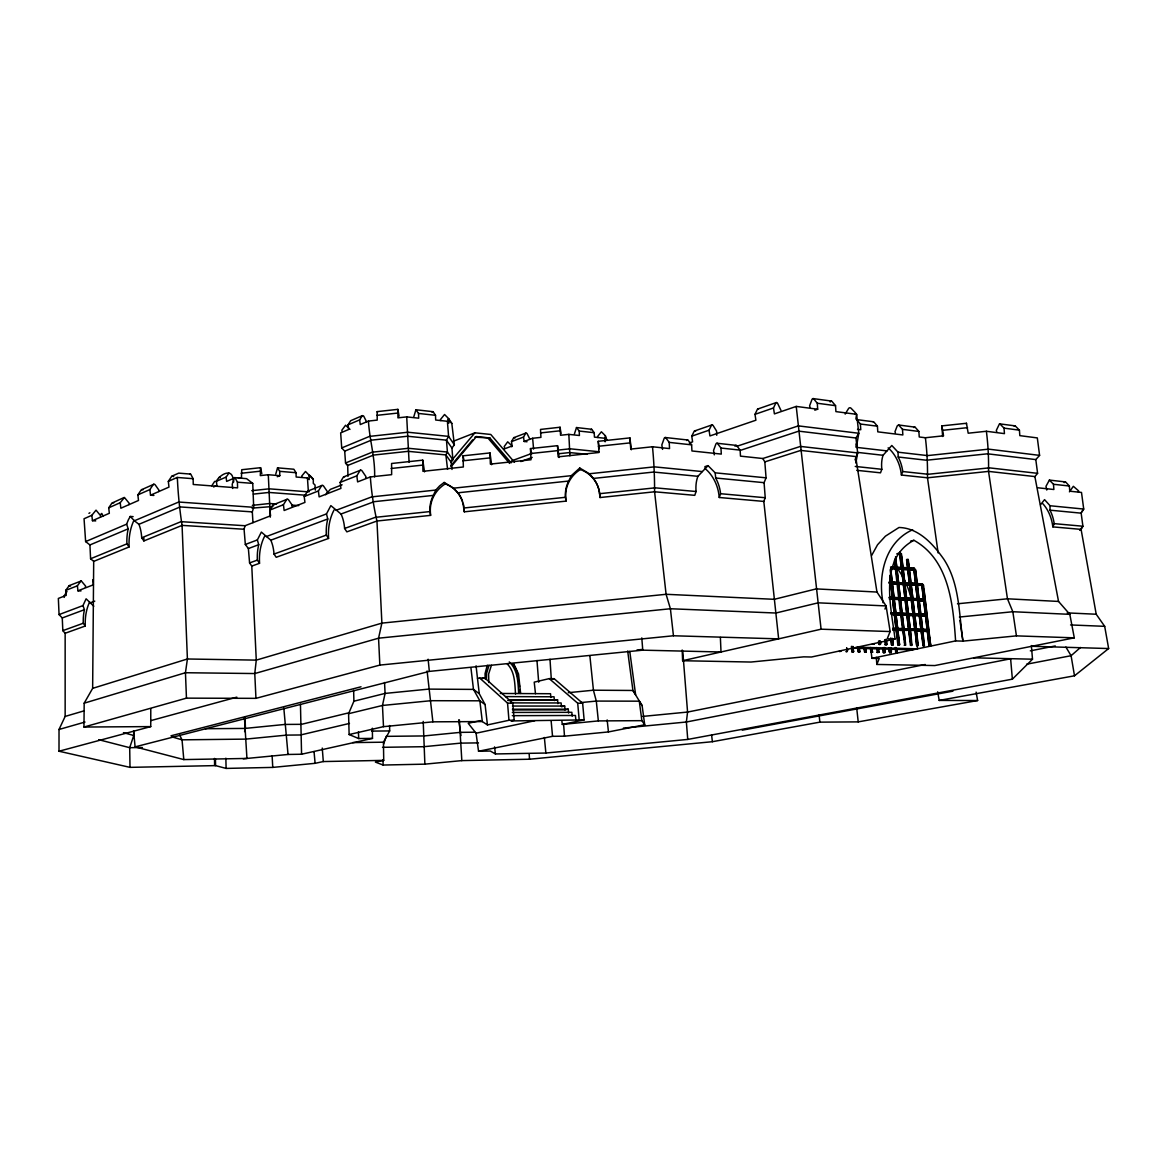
<?xml version="1.0" encoding="UTF-8"?>
<svg xmlns="http://www.w3.org/2000/svg" width="1167" height="1167" viewBox="0 0 1167 1167"><rect width="100%" height="100%" fill="white"/><g stroke="black" fill="none" stroke-linecap="round" stroke-linejoin="round"><path stroke-width="1.5" d="M215.428 758.667L215.574 765.61L130.004 767.361L59.006 751.227L59.021 729.477L65.148 716.421L65.148 633.258L62.828 630.647L62.259 617.956L59.065 614.586L58.35 598.438L66.227 595.374L65.688 590.4L69.203 585.615L81.282 580.933L85.643 586.126L85.381 587.307M491.613 464.714L489.994 452.927L490.373 464.101L531 459.754L530.474 448.58L557.534 445.677L559.051 457.493M59.006 751.227L150.733 726.603L150.791 708.646M261.831 473.802L260.562 467.69L260.299 475.596L268.293 474.736L279.803 475.684L279.686 471.337L277.542 467.85L275.791 473.992M150.733 726.603L83.966 727.041L84.184 703.176L92.645 688.355L93.696 561.385L90.588 558.76L89.932 544.945L85.629 541.59L84.053 518.746L91.843 515.289L96.03 510.154L100.727 515.858L100.45 517.112M486.479 678.786L486.551 673.534L489.002 665.263M1046.77 490.038L1045.997 486.289L1049.396 480.089L1065.602 481.942L1069.366 486.012L1069.76 491.19L1081.503 492.445L1083.72 509.06L1081.167 513.159L1082.903 526.229L1081.094 529.38L1052.882 526.886L1054.18 523.647A26.199 15.842 75 0 0 1049.994 510.169L1050.067 505.749L1044.553 499.636L1040.526 504.757M529.628 438.719L527.032 433.497L525.777 433.117L523.531 437.056L524.143 441.462L532.648 438.267L540.934 437.377L540.511 429.427L560.087 427.239L560.539 435.262L568.84 434.372L579.415 435.51L579.211 431.061L576.498 427.545L574.427 433.905M424.511 471.876L422.775 460.148L422.95 471.322L463.357 466.99L463.066 455.816L489.994 452.927M459.36 719.951L461.826 760.607L529.541 759.221L712.381 741.701L819.876 722.14L858.212 721.877L977.625 700.536L976.108 692.119M413.877 416.517L415.919 409.748L418.515 413.439L418.69 418.18L406.714 416.896L397.932 417.844L397.874 409.354L399.056 416.123M365.694 478.003L365.942 476.603L362.047 470.855A1.59 1.269 67.5 0 0 359.947 470.666L356.825 475.83L357.613 481.898L370.347 476.938L391.645 474.663L391.587 463.489L422.775 460.148M190.017 474.269A1.488 0.744 -85.8 0 1 190.863 474.429L193.124 478.703L193.255 484.48L237.572 487.879L237.441 482.19L235.121 477.959A1.459 0.759 -85.7 0 0 233.911 478.47L232.218 484.393L232.671 488.477M277.542 467.85L293.865 469.236L296.039 472.708L296.155 477.026L307.446 477.959L309.197 479.579L309.211 475.319L305.491 471.483L301.67 476.136L302.02 477.099M557.534 445.677L558.147 456.851L598.977 452.49L598.233 441.301L629.917 437.902L630.749 449.091L652.484 446.771L669.537 448.58L669.216 442.395L665.832 437.873A1.605 1.065 -83.5 0 0 664.14 438.471L661.835 444.948L662.564 449.383M415.919 409.748L433.103 411.703L435.51 415.306L435.685 420.018L447.399 421.287L448.741 423.285L448.697 418.661L444.554 414.504L440.426 419.566L440.82 420.616M366.511 421.681L363.696 416.108L362.266 415.715L359.655 419.872L360.253 424.555L368.451 421.068L377.204 420.105L377.189 411.615L397.874 409.354M576.498 427.545L591.727 429.296L594.222 432.694L594.441 437.129L604.798 438.252L605.454 440.076L605.352 435.714L601.384 431.79L597.533 436.56L597.912 437.552M686.707 440.528A1.59 1.065 -83.4 0 1 688.224 440.353L691.623 444.846L691.943 450.973L721.294 454.094L720.973 448.04L717.559 443.606A1.561 1.079 -83.3 0 0 715.838 444.175L713.548 450.52L714.277 454.853M735.006 446.29A1.546 1.079 -83.3 0 1 736.727 445.721L740.141 450.126L740.476 456.137L762.81 458.514L800.445 446.421L857.657 452.913L855.849 463.051M810.029 407.166L809.592 405.868L811.955 399.552A1.561 1.109 -81.3 0 1 813.735 398.939L817.308 403.242L817.673 409.223L814.814 410.186M830.175 402.002A1.546 1.123 -81.2 0 1 831.969 401.39L835.543 405.678L835.908 411.615L856.622 414.314L858.795 433.263L856.359 447.355L886.978 450.9L891.807 445.488L898.036 452.183L898.211 457.012A28.183 18.249 73.4 0 1 902.733 471.526L901.42 475.042L927.488 477.799L988.537 471.395L1034.881 476.574L1037.594 473.335L1035.8 459.594L1039.593 455.378L1037.317 437.917L1019.827 435.641L1019.418 430.171L1015.202 425.882L999.477 423.84L996.297 430.448L996.764 431.644M856.928 419.901L860.4 424.029L860.765 429.733L857.512 429.339M873.018 421.783A1.473 1.079 -81.4 0 1 873.952 422.075L877.424 426.188L877.788 431.848L902.85 434.955L902.485 429.354L898.721 425.065L897.263 425.838L894.972 431.717L895.41 432.928M898.4 424.963L915.118 427.166L918.881 431.44L919.246 436.983L925.387 437.742L943.534 435.816L941.886 425.882L966.451 423.271L968.187 433.205L986.378 431.265L1004.437 433.628L1004.043 428.129L999.827 423.811M1049.396 480.089L1053.48 484.276L1053.874 489.498L1037.609 487.762M780.913 410.303L777.572 403.257A1.546 1.036 71.3 0 0 775.822 403.038L773.488 407.969L774.407 413.891L796.23 406.422L817.673 409.223M133.578 730.819L135.095 746.865L183.803 759.586L246.937 758.433L244.443 717.632M892.347 584.083L898.036 583.733L899.713 598.102L893.907 597.446L892.347 584.083L904.294 584.083L905.971 598.408L900.195 597.752L898.634 584.434L904.294 584.083M889.59 597.883L893.411 597.781L891.748 583.383L888.933 583.223M896.839 569.088L902.499 568.781L904.177 583.062L898.619 582.756L896.839 569.088L915.497 570.269L917.058 583.442L922.747 584.113L910.873 583.092L912.9 598.744L918.4 599.021L916.708 584.784L911.208 584.477L922.864 585.134L924.556 599.327L918.852 598.686L917.291 585.469L922.864 585.134M894.141 599.502L899.83 599.123L901.522 613.521L895.92 613.288L894.141 599.502L893.222 599.079M896.898 582.96L897.919 582.712L896.241 568.387L890.654 568.037M896.679 553.917L901.405 553.566L903.083 567.804L908.612 568.169L907.561 559.285M895.935 614.965L901.639 614.542L903.316 628.984L897.715 628.78L895.935 614.965L907.897 614.819L909.589 629.203L904.017 629.013L928.64 629.509M903.098 569.481L908.728 569.175L910.406 583.412L904.644 582.741L903.098 569.481L902.179 569.073L902.806 574.427M900.428 599.809L906.103 599.43L907.78 613.784L901.989 613.171L900.428 599.809L918.517 600.042L920.209 614.309L914.476 613.696L912.915 600.422L918.517 600.042M893.295 629.917L896.11 630.02L898.561 645.059L899.421 644.972L897.831 629.815L903.448 630.02L905.198 645.001L904.133 630.034L909.706 630.238L911.456 645.191L910.406 630.268L915.949 630.457L917.7 645.366L916.635 630.486L922.134 630.676L923.899 645.541L922.82 630.691L928.305 630.895L930.741 645.73L923.535 585.119M910.523 584.434L904.892 584.784L910.523 584.434L912.2 598.715L906.453 598.058M1078.439 492.124L1078.629 490.899L1073.348 486.303L1069.41 491.847M238.258 477.959L241.452 477.624L241.744 469.717L260.562 467.69M910.873 583.092L916.591 583.763L914.913 569.569L908.407 569.467L908.816 573.026M895.016 614.542L900.618 614.776L904.863 645.249L905.723 645.147L902.237 615.228L907.897 614.819M941.842 425.926L942.644 436.487M905.081 586.432L908.247 613.434L914.009 614.046L912.331 599.736L905.767 599.707L906.409 605.075M890.946 572.034L892.113 582.027L909.385 583.66L907.707 569.423L902.179 569.073M892.813 628.225L902.397 628.561L898.094 629.057M904.133 630.034L922.134 630.676M903.973 613.9L907.78 613.784M908.495 615.49L914.126 615.082L915.818 629.421L910.289 629.232L908.495 615.49L927.065 616.264L923.826 589.102M905.65 598.671L912.2 598.715M855.907 418.763L856.622 414.314M911.456 583.777L916.591 583.763M904.396 629.276L909.589 629.203M910.406 630.268L911.996 645.322L911.135 645.424L908.685 630.457L909.706 630.238M906.832 608.663L907.459 614.046L912.988 614.28L906.73 559.518M914.826 615.111L916.285 629.057L922.018 629.655L920.325 615.33L914.826 615.111L916.518 629.451M911.456 595.418L911.879 598.992L917.379 599.255L913.878 568.154L902.864 567.454L901.508 555.886M919.1 600.713L924.672 600.349L926.365 614.571L920.661 613.959L919.1 600.713L925.241 601.02M914.126 615.082L913.338 615.68L914.797 629.655L913.105 615.301M922.28 627.627L921.011 615.359L926.481 615.592L928.188 629.874L922.484 629.29M921.842 583.704L923.535 599.561L921.842 585.367L919.115 585.221M920.209 614.309L919.188 614.542L917.495 600.276L920.996 629.874L919.304 615.563L920.325 615.33M916.985 630.749L921.113 630.895L923.564 645.774L924.424 645.672L922.82 630.691M855.396 414.387L855.644 412.987L851.02 408.217A1.517 1.473 -0.7 0 0 848.599 408.479L845.156 414.11M855.046 459.9L857.657 452.913L855.951 438.004L858.795 433.263L798.359 425.882L736.567 446.377M327.154 493.028L327.402 491.657L323.58 486.07A1.546 1.255 67.2 0 0 321.494 485.895L318.387 490.957L304.208 496.544L304.937 502.408L284.135 510.504L283.435 504.713L286.528 499.753A1.503 1.24 66.9 0 1 288.585 499.899L292.348 505.355L292.1 506.697M966.451 423.271L966.378 424.117M232.685 478.63L232.889 477.639C230.628 467.952 218.798 475.757 216.406 481.256L216.916 485.53L213.561 486.945M511.744 446.815L511.948 445.765L507.689 441.826L504.173 446.596L504.552 447.588M448.697 418.661L451.819 423.402L454.357 444.787L451.935 448.04L452.869 459.725L451.133 462.249L452.008 469.455M158.712 491.526L158.989 490.228L155.226 484.888A1.473 1.269 62 0 0 153.125 484.728L149.887 489.557L137.866 494.881L138.494 500.468L120.843 508.228L120.23 502.7L124.446 497.478L129.216 503.313L128.954 504.596M308.671 475.611L309.911 475.48L313.296 479.17L313.296 483.386L315.002 484.976L315.353 490.111M244.589 731.621L245.435 728.296L245.07 717.457M65.148 633.258L85.249 626.023L83.28 623.236A25.295 11.758 -87.7 0 1 84.432 609.685L82.974 605.585L86.11 598.817L93.798 606.198M93.696 561.385L129.07 546.973L126.911 543.851A28.023 13.45 -86.7 0 1 128.195 528.826L126.649 524.158L128.297 519.957L130.237 516.456L133.126 516.631M83.966 727.041L186.457 698.143L255.952 698.347L254.771 673.549L256.273 660.128L251.78 566.083L249.578 562.932L248.381 548.563L245.333 544.464L244.078 529.249L245.055 525.733L270.584 515.785L269.883 510.052L272.976 505.107A1.503 1.24 66.8 0 1 274.362 504.698M251.78 566.083L259.526 563.296L257.367 560.102A28.737 15.186 -86.8 0 1 258.724 544.697L257.367 539.942L261.364 532.079L270.788 540.204A28.475 14.908 -86.9 0 1 274.026 554.062L276.2 557.286L328.554 538.439L328.452 535.215A30.109 16.44 -83.7 0 1 334.17 509.819M252.976 522.656L252.305 511.89L253.691 507.295L252.743 483.386L246.573 478.66L234.713 477.624M328.554 538.439L326.337 535.084A30.094 16.674 -86.3 0 1 327.767 518.965L326.483 513.918L330.845 505.617L341.012 514.02A29.817 16.353 -86.5 0 1 344.601 528.461L346.847 531.86L376.956 521.022L430.594 515.376L430.36 512.065A30.838 29.686 -32.1 0 1 445.283 483.882L444.175 482.452L439.667 485.851L435.831 489.994L433.336 495.406A30.838 29.963 -36.3 0 0 429.937 511.584L430.594 515.376M133.694 731.899L133.753 735.502L129.697 747.682L130.004 767.361M383.593 744.181L386.248 736.348L424.161 735.939L460.44 732.351L474.838 732.22M762.81 458.514L764.823 461.884L766.063 477.828L764.079 482.671L765.231 497.725L763.816 501.416L719.266 497.492L720.593 493.714A30.502 21.517 72.6 0 0 715.692 478.018L715.167 472.825L708.033 465.633L697.91 476.311A30.254 21.166 72.8 0 0 696.086 491.511L694.759 495.333L654.585 491.788L600.057 497.536L599.546 493.699A30.955 30.225 -26.7 0 0 593.419 478.426L589.379 473.758L579.751 468.025L571.392 475.596L568.708 481.052A30.984 30.269 -23.7 0 0 565.455 497.302L565.995 501.124L464.32 511.817L463.693 508.024A30.823 29.89 -38.2 0 0 457.814 492.81L453.569 488.112L444.175 482.452M884.965 609.101L886.103 605.936L876.957 592.048L855.63 456.545L800.766 450.418L764.823 461.884M100.902 514.122L101.777 513.436L103.25 516.383M886.978 450.9L883.04 455.29A27.964 17.972 73.5 0 0 881.829 469.294L880.502 472.825L856.695 470.316M487.281 665.19L485.064 673.651L485.18 678.975M1034.881 476.574L1058.542 601.443L1069.818 614.338L1074.296 637.838L934.811 665.555L876.825 664.446L879.247 658.494L871.909 658.334L870.67 647.466M84.184 703.176L185.451 672.732L254.771 673.549L378.56 638.189L670.398 608.751L775.88 613.025L818.14 602.828L886.103 605.936L890.144 631.551L887.212 638.801L895.031 639.049C891.282 607.613 878.197 559.343 913.907 540.292C949.427 560 953.103 604.973 955.598 640.916L962.935 641.135L1016.428 635.869L1074.296 637.838M372.346 728.223L372.492 738.39L358.677 738.551L349.123 734.539L348.583 713.693L353.907 701.207L353.63 690.324M432.14 412.374L432.899 411.63M491.409 665.321L488.594 674.147L488.813 682.52M590.735 429.894L591.509 429.208M716.728 435.276L716.582 431.075L713.168 425.59A1.503 1.036 71.2 0 0 711.432 425.386L709.055 430.2L709.93 435.933L755.895 420.208L754.991 414.343L757.339 409.442A1.532 1.036 71.3 0 1 758.492 409.077M689.332 442.964L692.6 441.855L691.754 436.166L694.132 431.382A1.488 1.036 71.2 0 1 695.59 431.25M702.198 471.556L654.424 466.858L589.379 473.758M871.589 555.58L877.54 544.77L885.432 536.164L898.998 527.484C918.765 527.965 933.206 544.201 943.84 559.256C959.682 583.529 958.895 613.536 962.935 641.135L959.93 620.479M461.826 760.607L424.876 764.152L383.141 765.041L375.395 762.095L383.724 760.373L383.447 742.197L389.676 730.936L389.588 725.524M503.794 449.105L512.094 445.984L511.496 441.607L513.728 437.698L526.011 433.001M1064.144 482.627L1065.281 481.84M318.387 490.957L319.131 496.879L340.924 488.404L340.166 482.394L343.273 477.274A1.561 1.269 67.4 0 1 344.688 476.851M344.98 451.439L341.712 447.938L340.662 432.884L348.656 429.485L348.058 424.832L350.683 420.703L362.543 415.569M304.208 496.544L307.315 491.511A1.532 1.255 67.1 0 1 309.386 491.672M211.796 485.778L214.67 481.387L216.172 481.46M66.986 591.494L63.893 596.264L64.273 597.387M216.406 481.256L226.121 477.099L228.951 473.087M149.887 489.557L150.528 495.187L168.982 487.091L168.325 481.373L171.578 476.501A1.503 1.269 62.4 0 1 173.693 476.661M65.688 590.4L77.387 585.805L80.931 580.976M137.866 494.881L141.09 490.096A1.459 1.269 61.7 0 1 142.885 489.921M91.843 515.289L92.441 520.701L109.333 513.276L108.721 507.805L111.93 503.094L124.052 497.521M1081.561 511.905L1083.72 509.06L1050.067 505.749M1079.665 530.329L1082.903 526.229L1054.18 523.647M451.177 466.581L476.428 436.575L489.892 437.975L511.117 462.847M450.666 461.563L474.925 432.811L490.782 434.474L514.384 462.161M450.827 465.793L472.635 439.886M325.622 494.735L330.334 489.411L342.106 484.801M913.849 427.56L914.782 427.064M480.512 720.579L468.2 723.292L476.078 733.212L478.543 751.242L490.315 751.037L495.406 753.955L545.879 753.036L687.742 739.426L1012.372 679.165L1032.503 659.195L1031.365 645.555M1014.24 426.363L1015.202 425.882M1080.496 647.481L1071.087 655.708L1026.61 664.213M847.184 651.463C843.143 651.974 850.232 651.799 846.819 648.152M88.94 513.349L89.874 512.765M851.429 646.314L851.881 651.813L853.588 651.624L853.033 646.664M851.881 651.813L853.588 651.624M857.891 648.677L858.256 651.974L859.816 651.901L858.883 648.473M937.67 691.841L939.202 700.419L1074.501 675.795L1108.65 648.546L1104.682 626.329L1096.207 614.236L1081.094 529.38M864.222 648.837L864.601 652.134L866.147 652.047L865.914 648.648M880.458 644.315C876.344 644.826 883.536 644.636 880.064 640.946M895.643 558.774L896.825 567.41L902.383 567.76L900.72 553.523L899.699 553.785L901.376 568.023L899.684 552.108M896.606 567.045L895.818 567.673L895.191 562.319M890.552 568.694L896.241 568.387M904.177 583.062L903.258 582.654L901.712 569.394L902.499 568.781M870.903 652.28L872.595 652.09L870.903 652.28L870.524 649.012M907.868 564.901L908.276 568.46L914.797 568.548L913.878 568.154M908.728 569.175L907.707 569.423M891.748 583.383L890.727 583.631L892.405 598.029M914.913 569.569L908.407 569.467M898.036 583.733L897.029 583.981M893.105 598.058L893.907 597.446M890.99 613.069L895.22 613.258L893.543 598.817L892.522 599.05L894.199 613.477L889.925 575.273M916.708 584.784L915.701 585.032L917.379 599.255M900.195 597.752L899.392 598.365L898.765 592.982M889.458 599.269L899.83 599.123M910.435 645.395L905.3 600.042L906.103 599.43M911.879 598.992L912.667 598.379M912.331 599.736L905.767 599.707M897.861 645.045L894.535 614.907L895.337 614.28L897.015 628.765L892.784 628.605M918.852 598.686L918.064 599.284L917.218 592.18M901.639 614.542L900.618 614.776M926.365 614.571L925.46 614.163L923.885 600.947L924.672 600.349M907.459 614.046L908.247 613.434M897.831 629.815L899.582 644.855L897.131 629.801L896.11 630.02M919.873 614.571L920.661 613.959M893.047 630.297L903.448 630.02M928.188 629.874L927.269 629.451L925.694 616.205L926.481 615.592M916.285 629.057L915.497 629.669L914.855 624.301M915.147 631.07L916.678 645.57L915.147 631.07L915.949 630.457M923.17 630.968L927.284 631.114L929.034 645.92L927.517 631.493L928.305 630.895M884.732 639.706L885.14 644.695L886.862 644.49L886.293 639.458M885.14 644.695L886.862 644.49M876.607 647.539L877.161 652.441L878.853 652.251L878.474 648.983M877.161 652.441L878.853 652.251M890.742 638.174L891.515 644.87L893.251 644.665L892.667 639.647M891.515 644.87L893.251 644.665M882.836 647.7L883.39 652.586L885.082 652.397L884.513 647.51M883.39 652.586L885.082 652.397M889.035 647.875C887.693 654.395 893.514 653.958 890.713 647.67M904.162 645.22L905.198 645.001M895.293 647.495L895.76 652.893L897.423 652.703L897.015 649.129M916.839 645.453L918.385 645.38M922.878 645.745L923.899 645.541M929.209 645.803L930.741 645.73M912.667 529.774C885.082 541.984 877.759 575.564 883.054 602.755M141.718 489.644L153.752 484.276M172.205 476.034L178.726 473.131L190.454 474.079M108.721 507.805L120.23 502.7M168.325 481.373L177.165 477.449L193.124 478.703M348.058 424.832L359.655 419.872M85.629 541.59L126.649 524.158M130.237 516.456L134.424 520.774L178.682 502.029L253.691 507.295M89.932 544.945L128.195 528.826M134.453 520.832L138.917 524.319L180.17 506.93L252.305 511.89M341.712 447.938L369.545 436.385L407.881 432.228L448.595 436.385L454.357 444.787M277.279 476.734L279.803 475.684M90.588 558.76L126.911 543.851M138.917 524.319A27.775 13.216 -86.7 0 1 141.703 537.783L180.987 521.664L245.055 525.733M141.703 537.783L143.877 540.934L182.067 525.383L244.078 529.249M347.985 476.355L347.693 465.473L373.557 455.072L408.158 451.337L445.867 454.926L451.133 462.249M273.589 504.64L287.126 499.272M307.928 491.044L322.107 485.428M343.886 476.792L360.559 470.184M269.883 510.052L283.435 504.713M340.166 482.394L356.825 475.83M453.059 441.374L474.925 432.811M77.387 585.805L77.941 590.808L93.345 584.813L92.791 579.736M476.428 436.575L474.925 437.158L489.892 437.975M511.496 441.607L523.531 437.056M59.065 614.586L82.974 605.585M89.786 603.018L94.775 601.151M245.333 544.464L257.367 539.942M266.149 536.63L326.483 513.918M336.111 510.285L371.777 496.865L435.772 490.067M62.259 617.956L84.432 609.685M248.381 548.563L258.724 544.697M270.788 540.204L327.767 518.965M341.012 514.02L374.126 501.679L433.336 495.406M511.788 460.79L532.196 453.307M520.803 461.563L532.196 457.406M62.828 630.647L83.28 623.236M249.578 562.932L257.367 560.102M274.026 554.062L326.337 535.084M344.601 528.461L375.249 517.346L429.937 511.584M694.613 430.944L711.914 424.934M757.835 408.99L776.303 402.571M691.754 436.166L709.055 430.2M754.991 414.343L773.488 407.969M740.038 450.477L798.768 431.148L855.951 438.004M704.853 466.669L708.033 465.633M92.645 688.355L187.406 658.99L256.273 660.128L381.886 623.12L666.094 594.295L774.275 599.313L816.229 588.897L876.957 592.048M65.148 716.421L84.272 710.791M59.021 729.477L85.001 722.052M150.66 720.666L236.828 697.151M255.952 698.347L379.844 665.088L673.447 635.767L778.652 638.86L763.816 501.416M910.508 541.167L913.907 540.292M170.995 735.793L361.026 686.794M135.095 746.865L429.339 671.39L642.769 650.165L721.016 651.988L720.375 637.43M353.907 701.207L385.081 693.417L428.654 689.113L473.481 689.405L479.272 693.709L485.093 704.576L487.441 724.926L508.958 720.272L514.18 720.243L512.765 703.147L484.699 677.91L477.493 678.348L479.272 693.709M481.417 678.713L484.699 677.91M349.181 712.731L301.509 724.328L284.981 724.43L244.939 728.427L205.407 728.719M348.583 713.693L382.47 705.466L431.061 700.696L479.856 700.813L485.093 704.576M349.473 723.423L300.561 734.977L286.659 735.108L245.654 739.119L182.037 739.834L171.534 736.756M561.852 720.812L562.304 724.415L584.127 719.893L582.639 703.249L554.135 678.683L549.234 678.625L534.223 682.155L535.493 693.723M554.135 678.683L551.305 679.238L549.993 659.253M349.123 734.539L383.491 726.662L432.884 721.833L482.307 721.571L487.441 724.926M682.184 650.019L682.622 660.726L821.087 629.188L890.144 631.551M243.232 758.798L288.03 754.466L301.567 754.232L372.492 738.39M507.689 700.463L557.578 699.864L557.899 703.672M512.809 709.944L565.003 709.886L564.682 706.064L561.444 706.764L561.123 702.957L510.767 702.884M514.18 720.243L510.942 720.943L584.127 719.893M214.509 758.419L214.611 765.362L226.106 768.411L272.757 767.405L315.105 763.32L323.303 761.555L383.724 760.373M565.003 709.886L568.256 709.186L568.592 713.008M895.031 639.049L811.473 657.006L803.698 656.846L751.023 662.039L682.622 660.726M476.078 733.212L534.807 720.725M871.909 658.334L955.598 640.916M478.543 751.242L552.545 736.319L564.492 736.173L608.459 731.928L644.709 724.765L642.113 705.612L632.922 690.47L627.686 651.026M925.241 664.504L687.567 712.06L642.594 716.421M1030.33 650.85L1055.274 645.949M742.27 730.163L952.928 691.156M69.203 585.615L70.531 586.111M898.021 644.928L898.882 644.826M910.61 645.278L911.456 645.191M866.293 651.945L864.747 652.017L864.339 648.444M376.795 415.35L397.524 413.089M540.511 432.913L560.116 430.798M241.117 473.262L259.964 471.235M557.447 450.156L570.123 448.799L598.977 451.746M391.12 468.492L422.41 465.137M462.818 460.805L489.819 457.916M530.416 453.555L557.563 450.652M598.379 446.275L630.151 442.877M558.833 453.715L569.627 452.563L586.957 454.299M251.751 490.68L269.183 488.827L308.38 491.847L307.446 477.959M253.399 494.108L268.964 492.445L306.454 495.289M942.892 430.287L967.531 427.662M252.349 505.355L269.665 503.502L276.535 503.998M252.028 508.126L272.845 506.493M453.642 488.171L571.334 475.669M457.814 492.81L568.708 481.052M593.419 478.426L653.622 472.052L697.91 476.311M463.693 508.024L565.455 497.302M599.546 493.699L655.154 487.835L696.086 491.511M112.543 502.656L113.695 502.919M957.48 603.791L1007.457 598.802L1058.542 601.443M959.42 617.037L1012.839 611.727L1069.818 614.338M636.949 649.99L642.39 649.435M568.285 692.687L593.434 690.208L632.922 690.47L635.607 694.671L629.772 651.405M580.67 702.607L596.293 701.075L639.283 701.177L642.113 705.612M562.304 724.415L598.35 720.914L641.879 720.666L644.709 724.765M623.368 728.091L686.371 722.008L1010.622 658.801L1012.372 679.165M219.236 477.259L220.344 477.726M513.961 437.567L514.983 438.063M382.528 747.318L423.738 746.705L460.644 743.131L478.455 742.883M352.653 742.591L383.447 742.197M142.418 747.507L129.697 747.682L98.67 739.688M371.704 731.096L389.676 730.936M512.313 715.677L575.448 715.473L575.9 720.593M512.357 712.453L571.845 712.322L572.18 716.159M512.488 706.05L564.682 706.064M512.415 709.244L568.256 709.186M479.52 677.852L507.557 703.132L512.765 703.147M549.234 678.625L577.709 703.234L582.639 703.249M939.202 700.419L977.625 700.536M509.06 699.733L557.578 699.864M500.307 693.461L550.532 693.723L550.853 697.501M505.574 696.597L554.048 696.787L554.369 700.579M973.701 657.823L1032.503 659.195M891.267 652.557L890.027 647.656M897.423 652.703L895.76 652.893L896.752 652.689L896.183 647.831M889.59 652.747L889.721 647.889M857.059 647.204L917.583 648.823L917.16 645.278M852.406 648.21L912.93 649.8M1031.759 646.285L1108.65 648.546M909.268 629.451L913.411 629.596M892.915 629.64L897.131 629.801M904.513 630.311L907.299 630.413M922.718 631.332L928.874 631.551M77.941 590.808L80.99 590.925M1070.562 624.943L1104.682 626.329M891.107 614.105L895.337 614.28M891.5 614.396L894.535 614.907M901.741 618.408L901.318 614.805L907.109 615.432M908.962 615.126L911.733 615.242M920.413 619.166L919.99 615.592L925.694 616.205M891.004 612.69L895.22 613.258M895.702 612.894L914.009 614.046M914.476 613.696L926.817 614.221M913.688 614.309L916.431 614.425M1067.207 612.894L1096.207 614.236M896.023 599.225L899.042 599.736M900.909 599.459L905.3 600.042M920.923 600.436L923.885 600.947M889.21 597.212L925.008 598.992M889.196 597.577L893.411 597.781M889.312 598.613L893.543 598.817M888.816 582.202L891.617 582.362L890.158 569.788M892.113 582.027L897.919 582.712M892.711 582.727L895.512 582.873M899.115 584.098L903.506 584.696L905.067 598L905.971 598.408M905.359 584.448L909.735 585.046M914.315 584.944L910.202 584.711L911.033 591.859M92.441 520.701L95.723 520.905M891.953 566.754L902.383 567.76M890.538 567.016L896.125 567.366L895.089 558.439M892.317 567.439L896.125 567.366M908.276 568.46L913.776 568.81M891.048 568.373L895.454 569M897.934 553.333L900.72 553.523M291.94 505.107L298.708 505.603M150.528 495.187L153.898 495.435M237.441 482.19L252.743 483.386M279.686 471.337L296.039 472.708M720.593 493.714L765.231 497.725M715.692 478.018L764.079 482.671M1049.994 510.169L1081.167 513.159M715.167 472.825L766.063 477.828M524.143 441.462L527.032 441.768M855.251 466.435L881.829 469.294M902.733 471.526L928.203 474.269L989.31 467.85L1037.594 473.335M669.216 442.395L691.623 444.846M720.973 448.04L740.141 450.126M1053.48 484.276L1069.366 486.012M665.248 437.508L687.64 439.988M716.976 443.241L736.129 445.371M418.515 413.439L435.51 415.306M579.211 431.061L594.222 432.694M857.147 452.344L883.04 455.29M898.211 457.012L926.51 460.236L987.53 453.803L1035.8 459.594M898.036 452.183L927.532 455.597L988.639 449.149L1039.593 455.378M860.4 424.029L877.424 426.188M902.485 429.354L918.881 431.44M856.345 419.566L873.354 421.754M817.308 403.242L835.543 405.678M1004.043 428.129L1019.418 430.171M813.136 398.589L831.356 401.054M123.454 732.643L133.753 735.502M447.72 419.274L451.819 423.402M900.399 553.829L901.303 554.237M908.612 568.169L907.59 568.417L906.555 559.533M917.291 585.469L916.387 585.061L916.795 588.62M909.487 583.004L910.406 583.412M898.634 584.434L897.715 584.025L898.138 587.614M891.617 582.362L890.611 582.61L890.188 579.007M923.637 598.919L924.556 599.327M917.481 598.613L918.4 599.021M899.713 598.102L898.692 598.335L894.447 560.335M919.99 615.592L920.909 616.001M900.603 613.113L901.522 613.521M901.318 614.805L902.237 615.228M921.099 629.232L922.018 629.655M914.899 629.013L915.818 629.421M902.397 628.561L903.316 628.984M897.015 628.765L895.993 628.984L894.316 614.513M897.744 630.457L896.81 630.049L902.645 630.632M463.066 455.816L463.897 459.944M377.189 411.615L377.466 412.345M530.474 448.58L531.452 454.328M477.493 678.348L476.063 665.817M560.087 427.239L560.977 433.57M309.211 475.319L313.296 479.17M598.233 441.301L599.298 448.697M347.912 465.487L345.534 462.993L344.703 451.148L371.369 440.149L407.502 436.239L446.465 440.163L451.935 448.04M604.652 437.64L606.884 440.017L605.352 435.714M350.012 429.398L345.578 425.226L341.8 430.287L342.194 431.352M347.693 465.473L345.534 462.993L372.229 452.183L408.406 448.288L447.399 452.037L452.869 459.725M488.389 438.544L509.6 463.401M509.235 661.908C517.915 669.931 518.017 682.447 518.644 693.344M507.207 663.921C515.099 671.827 514.72 683.76 515.537 694.059M893.674 563.909C905.213 577.169 911.763 594.178 913.207 611.639M629.917 437.902L631.303 449.776M901.712 569.394L903.17 583.31M512.984 663.994L515.887 668.822M1065.909 647.072L1071.087 655.708L1074.501 675.795M513.874 664.111L518.527 673.942L520.628 693.329M921.113 630.895L923.039 645.628M179.718 735.166L182.037 739.834L183.803 759.586M579.751 468.025L580.407 469.513A30.94 29.934 -23.4 0 1 599.75 494.21L600.057 497.536M516.398 670.135L519.621 686.4M460.98 735.575L458.675 719.966M226.121 477.099L226.631 481.387L233.473 478.485L233.692 482M1052.882 526.886L1052.415 524.1A26.214 15.652 72.1 0 0 1042.685 503.575M177.165 477.449L177.399 478.922C178.128 494.56 179.703 510.023 182.067 525.383L187.406 658.99L185.451 672.732L186.457 698.143M901.42 475.042L900.968 472.052A28.183 18.016 70.5 0 0 888.116 447.865M1016.428 635.869L1012.839 611.727L1007.457 598.802L988.537 471.395C988.77 458.048 988.099 444.7 986.378 431.265M938.137 552.939L927.488 477.799C927.677 464.466 927.021 451.148 925.387 437.742M639.283 701.177L641.879 720.666M719.266 497.492L718.843 494.254A30.502 21.269 69.5 0 0 704.562 468.142M494.575 746.895L495.406 753.955M927.254 617.912L930.58 645.847M922.732 587.147L923.797 596.045M924.22 599.619L925.066 606.738M925.489 610.312L926.335 617.431M926.758 621.004L927.4 626.343M927.823 629.903L928.451 635.256M928.874 638.816L929.72 645.949M923.651 600.582L925.343 614.805M925.46 615.826L927.167 630.092M915.599 569.613L917.277 583.806M917.393 584.827L919.085 599.05M919.202 600.071L920.894 614.338M921.011 615.359L922.703 629.669M914.578 569.861L915.628 578.73M918.4 602.084L919.246 609.218M920.836 622.74L921.478 628.109M922.003 632.572L922.776 639.166M923.17 642.463L923.564 645.774M913.892 569.817L915.57 584.011M908.247 559.329L909.297 568.212M909.414 569.219L911.091 583.456M911.208 584.477L912.9 598.744M913.017 599.765L914.695 614.075M908.495 562.902L910.668 581.443M916.737 632.908L918.225 645.497M909.239 576.586L909.866 581.925M912.623 605.367L913.469 612.529M913.805 615.33L914.432 620.713M916.197 635.665L916.781 640.625M913.615 615.169L914.461 622.259M914.87 625.804L915.293 629.349M915.92 634.658L916.751 641.748M909.501 584.682L911.194 598.948M911.31 599.969L912.988 614.28M482.307 721.571L479.856 700.813L473.481 689.405L470.928 667.772M447.574 469.353L445.867 454.926L447.399 452.037L446.465 440.163L448.595 436.385L447.399 421.287M903.2 568.825L904.877 583.106M904.994 584.127L906.671 598.438M906.788 599.459L908.48 613.813M908.597 614.849L910.289 629.232M901.026 559.168L901.858 566.287M903.229 578.001L903.856 583.354M904.396 587.949L905.227 595.097M907.999 618.67L908.626 624.068M909.385 630.486L909.779 633.798M910.158 637.124L911.135 645.424M903.287 584.331L904.965 598.642M905.081 599.663L906.759 614.017M906.876 615.038L908.568 629.436M895.57 556.703L896.825 567.41M896.942 568.431L898.619 582.756M898.736 583.777L900.413 598.131M900.53 599.152L902.208 613.55M902.339 614.571L904.017 629.013M896.139 570.473L896.971 577.636M899.728 601.195L900.559 608.386M902.149 622.026L902.995 629.232M903.316 631.93L904.089 638.582M904.483 641.908L904.863 645.249M898.823 599.357L900.501 613.754M890.859 569.832L892.332 582.391M892.449 583.427L894.112 597.825M894.243 598.846L895.92 613.288M896.037 614.309L897.715 628.78M890.888 579.051L891.311 582.639M891.632 585.469L892.478 592.661M893.849 604.491L894.681 611.712M895.22 616.351L895.862 621.778M896.271 625.395L896.694 629.013M897.394 635.052L898.182 641.733M896.869 649.29L897.277 652.82M711.593 734.874L712.381 741.701M892.332 638.32L893.091 644.782M891.953 639.618L892.536 644.651M891.646 639.866L892.215 644.884M890.932 638.276L891.676 644.753M890.713 649.129L891.121 652.659M889.342 649.1L889.75 652.63M886.337 641.369L886.716 644.607M885.578 639.428L886.161 644.476M884.513 648.969L884.922 652.513M883.827 647.495L884.382 652.382M883.521 647.714L884.09 652.616M883.142 648.94L883.55 652.484M879.933 641.179L880.297 644.432M879.349 640.916L879.743 644.286M855.98 444L856.359 447.355M878.503 641.135L878.868 644.388M878.299 648.808L878.707 652.368M877.788 648.954L878.153 652.236M872.041 648.648L872.435 652.207M871.516 648.794L871.895 652.076M870.64 648.604L871.049 652.178M865.739 648.487L866.147 652.047M865.214 648.633L865.593 651.915M864.922 648.867L865.301 652.149M859.408 648.312L859.816 651.901M857.993 648.283L858.401 651.857M673.447 635.767L670.398 608.751L666.094 594.295L654.585 491.788C654.629 476.792 653.958 461.811 652.484 446.771M852.844 646.358L853.442 651.74M852.318 646.649L852.873 651.609M852.231 648.531L852.596 651.842M846.644 647.977L847.038 651.58M821.087 629.188L796.23 406.422M856.666 707.683L858.212 721.877M607.146 719.922L608.459 731.928M819.103 714.919L819.876 722.14M598.35 720.914L596.293 701.075L593.434 690.208L589.889 655.971M544.362 737.471L545.879 753.036M519.971 689.93L520.307 693.446M428.129 659.224L429.339 671.39M604.798 438.252L605.133 441.812M551.13 720.768L552.545 736.319M314.04 751.606L315.105 763.32M568.84 434.372L569.919 455.801M577.709 703.234L579.182 719.908M565.995 501.124L565.703 497.798A30.969 29.992 -20.8 0 1 580.407 469.513M532.648 438.267L533.582 449.076M432.884 721.833L427.093 670.967M409.092 462.234L406.714 416.896M507.557 703.132L508.958 720.272M682.71 650.865L687.567 712.06L686.371 722.008L687.742 739.426M641.792 637.882L642.769 650.165M536.966 660.464L538.687 682.199M322.252 748.062L323.303 761.555M563.603 724.153L564.492 736.173M464.072 508.52L464.32 511.817M876.315 657.371L876.825 664.446M368.451 421.068C369.501 439.959 375.22 457.697 374.607 476.895M370.347 476.938C371.398 491.949 373.659 506.58 376.956 521.022L381.886 623.12L378.56 638.189L379.844 665.088M529.176 754.115L529.541 759.221M288.03 754.466L283.814 708.063M270.292 517.171L268.293 474.736M423.213 721.396L424.876 764.152M272.115 755.676L272.757 767.405M300.459 704.314L301.567 754.232M384.541 682.505L385.081 693.417L382.47 705.466L383.491 726.662M382.966 759.717L383.141 765.041M358.444 731.738L358.677 738.551M259.526 563.296L259.439 560.204A28.737 14.981 -84.2 0 1 264.778 535.989M225.858 758.171L226.106 768.411M143.833 537.899L143.877 540.934M129.07 546.973L129.026 543.968A28.023 13.231 -84.1 0 1 133.986 520.322M85.249 626.023L85.22 623.295A25.324 11.597 -85.1 0 1 89.64 602.055M445.283 483.882A30.809 29.613 -33.9 0 1 462.57 501.402M463.109 503.137A30.809 29.613 -33.9 0 1 463.853 506.697M839.161 651.39L840.736 651.303L839.161 651.39M872.42 644.199L874.01 644.126L872.42 644.199"/></g></svg>
